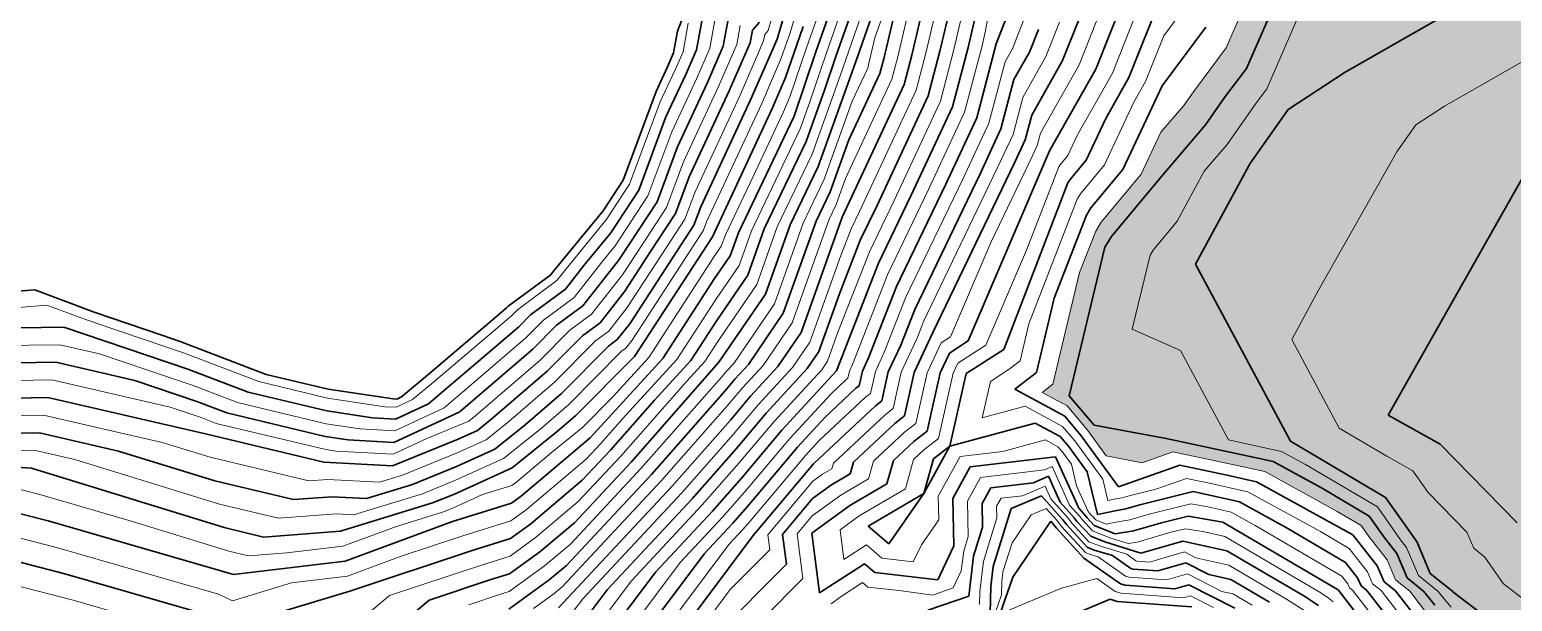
# Model space of a CAD drawing. Header units: millimetres. Extents: x -859836 to 307983, y -308065 to 649894.
# Drawn here: x -264370 to -164526, y 228753 to 267281 of the extents above; entities that cross this region are included whole.
import ezdxf

# ---------------------------------------------------------------- set-up
doc = ezdxf.new("R2010")
doc.units = ezdxf.units.MM
for name, color, linetype, lineweight in [('A-DETL-MBND', 5, 'Continuous', 9), ('C-TOPO', 7, 'Continuous', 9), ('C-TOPO-MAJR', 7, 'Continuous', 35), ('C-TOPO-MINR', 7, 'Continuous', 9)]:
    doc.layers.add(name, color=color, linetype=linetype, lineweight=lineweight)

msp = doc.modelspace()

# ---------------------------------------------------------------- hatches: boundary and pattern name
at = {"layer": 'A-DETL-MBND', "transparency": 33554585}
h = msp.add_hatch(color=1, dxfattribs=at)
h.paths.add_polyline_path([(-759872, -147838), (-751409, -147225), (-749609, -147143), (-733854, -145290), (-730653, -145570), (-721745, -145172), (-720814, -144887), (-719370, -144842), (-700946, -141995), (-695529, -141498), (-691142, -140868), (-678862, -139709), (-676064, -138561), (-673339, -137902), (-666588, -136592), (-665513, -135889), (-664558, -135218), (-662197, -133772), (-661519, -132852), (-659949, -130928), (-651084, -125443), (-650822, -125228), (-650213, -124939), (-646382, -122722), (-642214, -121295), (-640352, -120839), (-632919, -116639), (-632407, -116545), (-631232, -115977), (-624031, -110102), (-618435, -105784), (-615716, -103869), (-610671, -99638), (-609303, -97431), (-608187, -95168), (-606545, -92038), (-605546, -89814), (-602862, -83094), (-597357, -72506), (-595184, -69076), (-591888, -62294), (-588957, -58521), (-588686, -57663), (-586782, -51788), (-586421, -50671), (-585891, -49261), (-584837, -42142), (-583168, -34750), (-583236, -29503), (-581474, -24626), (-579291, -20446), (-577288, -10529), (-577844, -8379), (-576716, -5129), (-576923, -622), (-576761, 3433), (-577514, 8400), (-584433, 17478), (-591451, 26894), (-592059, 27631), (-594253, 29365), (-596698, 31520), (-606682, 39522), (-614114, 48456), (-617877, 53657), (-619367, 54812), (-621388, 57245), (-626371, 64609), (-630225, 76139), (-631882, 80641), (-631321, 82021), (-631047, 88615), (-629216, 99080), (-628971, 99848), (-627656, 101469), (-625202, 104951), (-622310, 108328), (-621916, 108853), (-618287, 112790), (-616954, 119597), (-611965, 123985), (-607391, 123672), (-603528, 125761), (-599346, 128280), (-596175, 130112), (-593901, 131920), (-587341, 139484), (-579017, 149394), (-573792, 168423), (-559581, 167597), (-555765, 171191), (-554261, 171958), (-551262, 173126), (-545079, 176205), (-536568, 178750), (-529133, 181370), (-526344, 189128), (-597518, 189128), (-597518, 207194), (-600686, 199575), (-609478, 188948), (-615919, 179175), (-616544, 177848), (-622914, 167950), (-630994, 157392), (-633191, 154309), (-645163, 133248), (-651286, 125168), (-651764, 119294), (-657364, 118029), (-668886, 104497), (-672322, 98230), (-678809, 91777), (-686744, 84898), (-689449, 82017), (-695207, 77404), (-695380, 71893), (-694273, 69271), (-689492, 45636), (-683652, 33844), (-677737, 19772), (-662028, -2904), (-651984, -24980), (-650691, -30222), (-651908, -42347), (-653635, -63919), (-656698, -68818), (-662024, -76036), (-666896, -86650), (-667567, -88913), (-681751, -105555), (-682213, -106748), (-682594, -107406), (-685917, -108622), (-692036, -110612), (-701719, -112727), (-713390, -117126), (-713858, -117303), (-715899, -118114), (-726309, -122425), (-732752, -123814), (-746954, -124818), (-750353, -125277), (-753407, -127865), (-764669, -132928), (-770641, -133394), (-784358, -129387), (-766211, -147534), (-765162, -147452), (-761763, -147700)])
h.paths.add_polyline_path([(-165073, -63985), (-152433, -63128), (-147212, -62558), (-145468, -61769), (-136004, -54982), (-133768, -53767), (-129949, -51511), (-119584, -45141), (-108212, -38110), (-106147, -37513), (-103534, -36430), (-95440, -33679), (-85435, -28121), (-81217, -27620), (-70310, -23490), (-69569, -23057), (-66354, -22120), (-63531, -20738), (-60354, -18737), (-51173, -14112), (-47726, -11549), (-46080, -8030), (-42098, 1247), (-71582, -3952), (-102491, 171344), (-31433, 183873), (-10665, 66090), (-8344, 71188), (-5480, 80840), (-4976, 82926), (-4345, 84088), (-2338, 91567), (-1942, 95428), (-648, 97607), (-1071, 98220), (-2510, 100800), (-3468, 101999), (-4531, 105589), (-4872, 106391), (-4883, 106838), (-4266, 108209), (-3836, 109670), (-3397, 110774), (-3406, 111243), (-3028, 112006), (-3263, 112804), (-5003, 115819), (-4795, 118868), (-5263, 125250), (-6517, 126820), (-6835, 127207), (-7506, 127369), (-7948, 127596), (-9992, 128520), (-10488, 129121), (-11669, 131806), (-11797, 132101), (-12046, 133135), (-12559, 133970), (-14267, 135969), (-16205, 140122), (-18451, 143457), (-18982, 145256), (-19057, 146525), (-18964, 150253), (-18988, 154876), (-19576, 155921), (-19786, 160906), (-20496, 162914), (-20826, 165369), (-20799, 166915), (-20107, 172970), (-19517, 173820), (-19312, 174558), (-18670, 176101), (-17060, 179067), (-15517, 180705), (-13911, 185702), (-4262, 188301), (-1645, 188923), (-105, 188210), (8503, 183584), (10926, 183912), (12005, 184043), (13640, 184361), (15131, 185109), (17172, 186245), (21649, 186967), (26966, 189922), (27822, 190382), (28403, 191056), (32119, 193617), (35169, 195832), (37685, 197143), (44902, 200225), (45756, 200160), (48502, 199127), (50290, 198574), (51191, 198365), (51921, 198324), (52221, 198344), (54759, 197846), (56032, 196790), (56464, 196469), (57692, 196367), (59108, 196361), (60941, 197154), (66233, 199839), (70130, 201192), (73048, 200979), (76924, 206128), (82127, 208080), (85344, 208780), (86075, 208372), (88573, 207914), (89729, 206890), (91276, 205317), (93776, 203937), (94137, 202344), (94391, 199786), (122336, 197831), (121797, 189716), (125647, 199482), (126089, 201383), (126324, 204787), (126905, 208036), (127554, 210427), (128482, 214073), (128746, 220996), (128473, 222544), (126624, 223852), (126936, 229764), (121612, 232554), (119877, 233364), (114690, 236608), (111762, 238823), (110636, 246522), (110029, 247546), (108783, 253509), (107371, 255011), (105531, 255323), (97841, 258447), (94527, 260036), (90352, 264357), (89017, 265316), (86132, 267662), (83932, 268416), (81219, 269590), (78181, 270815), (77485, 271254), (76016, 271688), (70070, 272996), (65720, 273763), (60235, 273305), (58972, 273395), (52899, 270581), (50487, 269940), (48782, 269681), (44888, 271379), (44155, 271664), (36008, 276151), (32279, 278102), (30572, 279889), (26209, 282046), (25647, 282628), (25305, 282619), (16014, 287701), (12948, 288678), (12218, 290013), (5109, 293561), (1173, 293491), (996, 295848), (-846, 297677), (-3706, 301772), (-4254, 303671), (-5166, 310755), (-5514, 312595), (-5824, 313912), (-11263, 323566), (-11006, 329168), (-11128, 331667), (-19570, 300160), (-119951, 327057), (-119803, 323213), (-126677, 316885), (-131916, 309583), (-138039, 307127), (-139811, 306218), (-145009, 304770), (-152454, 299923), (-155529, 293631), (-156974, 291356), (-164244, 289138), (-169538, 285729), (-171473, 283227), (-175794, 279460), (-179077, 276921), (-181978, 270226), (-183799, 266060), (-186962, 261812), (-188195, 260364), (-189518, 257544), (-192219, 254304), (-192584, 253707), (-193666, 250905), (-195467, 243388), (-196196, 242827), (-194515, 241920), (-193117, 240272), (-191870, 238552), (-189445, 238099), (-187379, 238829), (-181196, 237496), (-175260, 234188), (-174712, 233864), (-173921, 232781), (-172965, 231563), (-172393, 230212), (-171401, 229395), (-170346, 228036), (-168731, 226171), (-166947, 224795), (-166149, 223746), (-163251, 221790), (-159390, 213002), (-157244, 207107), (-158125, 203750), (-158684, 200374), (-157805, 198095), (-156223, 195786), (-156238, 193540), (-155648, 190949), (-154491, 184489), (-154880, 182143), (-154447, 180199), (-153070, 178898), (-149834, 176505), (-139965, 171530), (-138126, 170600), (-129357, 164765), (-128806, 164582), (-125625, 162125), (-121962, 159155), (-118169, 147987), (-115529, 142356), (-110100, 136364), (-104170, 130983), (-102874, 130179), (-102493, 125049), (-102587, 124307), (-102565, 123298), (-101236, 116731), (-101075, 108354), (-100903, 103207), (-100752, 100763), (-102347, 94828), (-103663, 92538), (-105020, 75873), (-113779, 78871), (-115927, 80336), (-116767, 79773), (-118030, 78279), (-120019, 71407), (-121727, 70570), (-124911, 67739), (-132123, 62869), (-134503, 61669), (-142143, 63655), (-144511, 65162), (-146330, 66255), (-93930, -25754), (-156629, -61462), (-204703, 22951), (-203169, 15882), (-200858, 9097), (-201011, 7340), (-201672, 4283), (-201800, 3453), (-202205, -1962), (-203074, -4336), (-205085, -7779), (-205398, -8805), (-204303, -12916), (-199204, -23507), (-197559, -24806), (-188446, -36297), (-186232, -39786), (-180001, -45528), (-178692, -50309), (-178316, -54011), (-176500, -58311), (-174921, -60229), (-168457, -62865), (-166443, -63531)])
h.paths.add_polyline_path([(-36382, 9575), (-36325, 9655), (-34497, 11838), (-31400, 15158), (-30158, 17103), (-28972, 19503), (-28725, 20204), (-24454, 28194), (-23969, 29653), (-22045, 35862), (-19945, 43004), (-18884, 49386), (-18505, 51142), (-18308, 51427), (-16088, 53703), (-14034, 56286), (-13124, 58389), (-12183, 60477), (-11466, 63512), (-44854, 57625), (-36383, 9584)])
h.paths.add_polyline_path([(-209307, 23977), (-205832, 24933), (-214036, 39337), (-155029, 72942), (-156196, 75860), (-157267, 77483), (-160083, 79252), (-162327, 81007), (-168562, 82322), (-171974, 82266), (-174895, 81970), (-178745, 82443), (-179832, 82459), (-182806, 83026), (-187870, 82820), (-190987, 82764), (-196740, 84867), (-206215, 90085), (-217797, 93191), (-220523, 94762), (-239193, 68099), (-236586, 66371), (-231472, 54327), (-229323, 51595), (-228392, 47968), (-224245, 38986), (-223941, 37016), (-223700, 36083), (-223413, 35510), (-223235, 34196), (-219932, 30913), (-219720, 30002), (-218890, 29933), (-218583, 30355), (-217413, 29932), (-217322, 28983), (-216667, 27680), (-215596, 26462), (-211752, 24276), (-211629, 24261)])
h.paths.add_polyline_path([(-104493, 32511), (-108740, 34478), (-111033, 34745), (-118279, 38197), (-121109, 39560), (-122686, 40146), (-124886, 42576), (-127774, 45075), (-127284, 49019), (-127353, 51467), (-126249, 53628), (-124638, 56522), (-122874, 56919), (-121333, 61662), (-118149, 64493), (-116851, 64289), (-109895, 61749), (-101431, 62897), (-97222, 57624), (-96994, 51839), (-95461, 45135), (-95182, 39024), (-97809, 35660), (-102505, 32673), (-103546, 32588)])
h.paths.add_polyline_path([(113952, 54850), (115144, 57676), (119371, 59200), (123981, 58308), (134122, 70221), (135206, 75484), (130794, 79482), (129640, 81238), (129018, 81691), (127052, 82907), (123829, 87412), (118436, 89438), (114649, 87913), (114523, 86104), (79787, 88533), (80974, 86559), (82982, 83414), (85870, 80693), (86415, 79732), (87156, 79254), (93254, 77937), (101112, 77088), (101690, 76657), (110303, 71926), (111655, 70038), (112330, 66003), (112029, 63955), (112025, 61722), (110833, 58895), (111202, 55882), (113573, 54992)])
h.paths.add_polyline_path([(46473, 90893), (46450, 90966), (46450, 90942)])
h.paths.add_polyline_path([(114914, 91699), (116742, 96586), (117222, 99339), (116281, 100813), (115714, 103134), (115083, 94112)])
h.paths.add_polyline_path([(77815, 91772), (81254, 140961), (77947, 134003), (77391, 132850), (76263, 127858), (75504, 126378), (70686, 116776), (69491, 114040), (69325, 112455), (69905, 111212), (72496, 104740), (73767, 102718), (74214, 102059), (75304, 98529), (75680, 97769), (77652, 92229)])
h.paths.add_polyline_path([(-430559, 174792), (-396358, 223636), (-410299, 232491), (-417613, 235355), (-425156, 238606), (-444149, 250578), (-452510, 252436), (-452510, 191303), (-451929, 191053), (-450916, 184024), (-444554, 181215), (-442283, 180124), (-434174, 176436)])
h.paths.add_polyline_path([(-462933, 188895), (-462489, 189128), (-463513, 189128)])
h.paths.add_polyline_path([(20902, 189411), (-15527, 199172), (-17080, 193377), (-157146, 230908), (-144206, 279204), (-133097, 276228), (-125333, 305205), (85106, 248818), (77341, 219841), (66233, 222817), (60021, 199635), (26079, 208730), (21836, 192894)])
h.paths.add_polyline_path([(-305163, 308526), (-297168, 312758), (-330807, 321772), (-305961, 308938)])
h.paths.add_polyline_path([(-101365, 344853), (-99267, 352685), (-106132, 348019), (-107260, 346432), (-107015, 346367)])
h.paths.add_polyline_path([(-77617, 359195), (-72055, 379953), (-74944, 376393), (-78127, 372078), (-79002, 371144), (-83284, 366025), (-86114, 364172), (-90178, 362561), (-78095, 359323)])
h.paths.add_polyline_path([(-70949, 384081), (-49147, 465447), (10755, 449396), (10427, 451476), (10340, 452557), (9561, 454240), (5848, 461010), (3088, 465731), (3916, 466341), (3829, 466873), (4301, 472115), (5273, 480727), (5235, 481311), (1254, 490409), (398, 499801), (248, 500675), (1538, 508051), (2399, 515172), (5336, 526780), (6042, 528818), (11319, 535892), (14764, 542803), (21028, 556609), (22026, 559450), (25679, 567225), (23762, 595967), (26857, 602002), (42608, 602571), (44738, 607162), (48181, 613963), (49550, 615647), (53154, 622325), (47956, 649894), (47874, 649894), (42817, 647426), (40858, 646138), (35158, 640491), (29786, 634475), (27764, 633773), (23010, 631806), (12648, 627092), (6576, 623443), (5459, 622546), (3132, 622423), (937, 621697), (-3757, 621182), (-10336, 620725), (-17509, 618636), (-20466, 617651), (-26978, 615727), (-29360, 614862), (-36198, 612616), (23495, 596621), (-6839, 483415), (-62468, 498321), (-61154, 491830), (-59928, 489468), (-56843, 481884), (-56752, 481249), (-55996, 465839), (-55728, 464742), (-55062, 458604), (-54604, 453643), (-54849, 452204), (-55585, 448717), (-57347, 441004), (-59178, 436511), (-62836, 421846), (-64420, 417337), (-65373, 414138), (-67663, 409612), (-67833, 408961), (-68221, 406728), (-67446, 402371), (-67164, 401641), (-67454, 400728), (-68102, 398277), (-69211, 394395), (-69530, 393435), (-70271, 388744), (-70595, 386619)])
h.paths.add_polyline_path([(-72390, 518021), (-67541, 536118), (-118601, 549800), (-111350, 544573), (-102792, 541248), (-98322, 538930), (-89693, 534294), (-86179, 534292), (-80614, 527648), (-74938, 522052), (-72698, 518856)])
h.paths.add_polyline_path([(-136180, 559285), (-135118, 563249), (-136667, 559600)])
h.paths.add_polyline_path([(-54600, 584415), (-47886, 609472), (-50553, 609641), (-55313, 609698), (-62008, 606325), (-64948, 609251), (-80643, 608301), (-83770, 607896), (-87388, 606897), (-94432, 606828), (-97621, 607514), (-101540, 606576), (-111704, 601349), (-115028, 602044), (-116464, 600991), (-56960, 585047)])
h.paths.add_polyline_path([(-105893, 632098), (-77034, 642660), (-60117, 645580), (-52045, 639137), (-36907, 649894), (-98339, 649894), (-105228, 633665)])

# ---------------------------------------------------------------- linework, layer by layer
at = {"layer": 'C-TOPO', "lineweight": 35}
for p, q in [((-220736, 267175), (-218687, 272493)), ((-221003, 265710), (-220736, 267175)), ((-221408, 264778), (-221003, 265710)), ((-222184, 263111), (-221408, 264778)), ((-224409, 257135), (-222184, 263111)), ((-225759, 255074), (-224409, 257135)), ((-229091, 251004), (-225759, 255074)), ((-232140, 248648), (-229276, 250767)), ((-229276, 250767), (-229091, 251004)), ((-271704, 249105), (-264026, 249752)), ((-264026, 249752), (-260025, 248246)), ((-232258, 248529), (-232140, 248648)), ((-260025, 248246), (-255477, 246682)), ((-237581, 243996), (-232625, 248214)), ((-232625, 248214), (-232258, 248529)), ((-255477, 246682), (-254226, 246256)), ((-254226, 246256), (-248446, 244052)), ((-248446, 244052), (-244269, 243051)), ((-239321, 242539), (-237581, 243996)), ((-244269, 243051), (-239885, 242397)), ((-239885, 242397), (-239653, 242384)), ((-239653, 242384), (-239321, 242539))]:
    msp.add_line(p, q, dxfattribs=at)
at = {"layer": 'C-TOPO-MAJR'}
for p, q in [((-157814, 274697), (-175788, 264425)), ((-178382, 273940), (-182434, 264672)), ((-203526, 271677), (-204966, 265569)), ((-196964, 272267), (-199287, 266326)), ((-207031, 270000), (-208751, 265065)), ((-202113, 269893), (-203073, 265821)), ((-187896, 270226), (-190343, 264062)), ((-208784, 269161), (-210074, 265460)), ((-190744, 269251), (-192579, 264628)), ((-219001, 268464), (-219466, 265917)), ((-217348, 267858), (-217658, 266160)), ((-215219, 267792), (-215695, 267251)), ((-213549, 268347), (-214041, 266645)), ((-210536, 268322), (-211396, 265855)), ((-206139, 268371), (-206859, 265317)), ((-200700, 268110), (-201180, 266074)), ((-193592, 268276), (-194815, 265194)), ((-215695, 267251), (-215850, 266402)), ((-214041, 266645), (-215800, 262589)), ((-212289, 267484), (-212719, 266250)), ((-196440, 267301), (-197051, 265760)), ((-185165, 267449), (-188107, 263496)), ((-219466, 265917), (-220170, 264294)), ((-217658, 266160), (-218713, 263726)), ((-215850, 266402), (-217257, 263158)), ((-212719, 266250), (-213464, 264049)), ((-211396, 265855), (-212887, 261452)), ((-203073, 265821), (-203856, 262830)), ((-201180, 266074), (-202224, 262085)), ((-199287, 266326), (-200593, 261340)), ((-197051, 265760), (-198091, 263919)), ((-208751, 265065), (-211270, 258049)), ((-210074, 265460), (-210819, 263258)), ((-206859, 265317), (-207120, 264320)), ((-204966, 265569), (-205488, 263575)), ((-194815, 265194), (-196894, 261512)), ((-192579, 264628), (-195697, 259104)), ((-182434, 264672), (-183901, 262700)), ((-220170, 264294), (-221519, 261396)), ((-218713, 263726), (-220738, 259379)), ((-213464, 264049), (-214344, 262021)), ((-207120, 264320), (-209202, 259855)), ((-198091, 263919), (-198961, 260594)), ((-190343, 264062), (-191902, 261300)), ((-175788, 264425), (-179633, 261898)), ((-217257, 263158), (-219956, 257361)), ((-210819, 263258), (-212079, 259750)), ((-205488, 263575), (-209653, 254645)), ((-203856, 262830), (-207327, 255388)), ((-188107, 263496), (-190754, 257856)), ((-183901, 262700), (-185192, 260860)), ((-215800, 262589), (-219174, 255344)), ((-214344, 262021), (-218393, 253326)), ((-202224, 262085), (-205001, 256132)), ((-179633, 261898), (-182197, 258244)), ((-221519, 261396), (-223355, 256468)), ((-212887, 261452), (-216645, 253590)), ((-200593, 261340), (-202675, 256875)), ((-198961, 260594), (-200349, 257618)), ((-196894, 261512), (-197329, 259849)), ((-191902, 261300), (-193226, 258480)), ((-185192, 260860), (-188282, 257232)), ((-212079, 259750), (-214897, 253854)), ((-209202, 259855), (-210462, 256347)), ((-197329, 259849), (-198023, 258361)), ((-162416, 259826), (-172891, 241307)), ((-220738, 259379), (-222114, 255682)), ((-195697, 259104), (-201166, 246304)), ((-211270, 258049), (-213149, 254117)), ((-200349, 257618), (-204773, 248428)), ((-198023, 258361), (-203553, 246873)), ((-193226, 258480), (-194306, 257184)), ((-190754, 257856), (-192914, 255264)), ((-182247, 258155), (-185851, 251474)), ((-182197, 258244), (-182247, 258155)), ((-219956, 257361), (-220874, 254897)), ((-202675, 256875), (-205993, 249982)), ((-194452, 256946), (-198779, 245735)), ((-194306, 257184), (-194452, 256946)), ((-188282, 257232), (-191523, 253343)), ((-223355, 256468), (-225239, 253592)), ((-222114, 255682), (-224626, 251847)), ((-210462, 256347), (-211401, 254381)), ((-205001, 256132), (-207213, 251536)), ((-220874, 254897), (-222560, 252322)), ((-219174, 255344), (-219633, 254111)), ((-209653, 254645), (-212424, 246876)), ((-207327, 255388), (-208433, 253091)), ((-193207, 254787), (-195370, 249182)), ((-192914, 255264), (-193207, 254787)), ((-219633, 254111), (-220476, 252824)), ((-214897, 253854), (-216005, 250746)), ((-213149, 254117), (-214811, 249456)), ((-211401, 254381), (-213618, 248166)), ((-225239, 253592), (-227049, 251379)), ((-220476, 252824), (-223962, 247455)), ((-218393, 253326), (-223632, 245257)), ((-216645, 253590), (-217199, 252036)), ((-208433, 253091), (-209845, 249470)), ((-191962, 252628), (-194363, 242605)), ((-191523, 253343), (-191962, 252628)), ((-224648, 251821), (-227123, 248665)), ((-224626, 251847), (-224648, 251821)), ((-222560, 252322), (-224292, 249654)), ((-217199, 252036), (-218245, 250504)), ((-227049, 251379), (-228287, 249801)), ((-216005, 250746), (-218098, 247683)), ((-207213, 251536), (-210036, 244295)), ((-185851, 251474), (-179470, 239544)), ((-228287, 249801), (-230649, 248054)), ((-224292, 249654), (-225959, 247529)), ((-218245, 250504), (-221738, 245125)), ((-205993, 249982), (-207875, 245155)), ((-227123, 248665), (-228895, 247355)), ((-214811, 249456), (-217951, 244861)), ((-209845, 249470), (-211230, 245586)), ((-195370, 249182), (-196571, 244170)), ((-230649, 248054), (-231439, 247257)), ((-218098, 247683), (-219844, 244993)), ((-213618, 248166), (-215972, 244720)), ((-204773, 248428), (-205714, 246014)), ((-262059, 247240), (-271574, 247092)), ((-253718, 244403), (-262059, 247240)), ((-231439, 247257), (-233882, 245158)), ((-228895, 247355), (-230474, 245761)), ((-227140, 246655), (-229510, 244265)), ((-225959, 247529), (-227140, 246655)), ((-223962, 247455), (-224796, 246393)), ((-212424, 246876), (-213994, 244578)), ((-203553, 246873), (-204803, 244181)), ((-230474, 245761), (-235361, 241563)), ((-225386, 245956), (-228545, 242769)), ((-224796, 246393), (-225386, 245956)), ((-205714, 246014), (-206548, 244219)), ((-201166, 246304), (-202434, 245489)), ((-198779, 245735), (-201314, 244105)), ((-262606, 244861), (-269743, 244750)), ((-257290, 243642), (-262606, 244861)), ((-233882, 245158), (-236576, 242866)), ((-223632, 245257), (-227581, 241272)), ((-221738, 245125), (-226616, 239776)), ((-217951, 244861), (-223875, 238131)), ((-219844, 244993), (-222284, 242319)), ((-215972, 244720), (-216891, 243720)), ((-211230, 245586), (-212015, 244437)), ((-207875, 245155), (-208292, 244257)), ((-202434, 245489), (-203059, 244143)), ((-253120, 242223), (-257290, 243642)), ((-249662, 242857), (-253718, 244403)), ((-229510, 244265), (-233208, 241088)), ((-216891, 243720), (-217567, 242917)), ((-213994, 244578), (-215832, 242578)), ((-212015, 244437), (-214773, 241437)), ((-210036, 244295), (-213714, 240296)), ((-208292, 244257), (-208511, 243279)), ((-206548, 244219), (-206985, 242263)), ((-204803, 244181), (-205459, 241246)), ((-203059, 244143), (-203933, 240230)), ((-201314, 244105), (-202407, 239213)), ((-196571, 244170), (-198029, 243049)), ((-244357, 241585), (-249662, 242857)), ((-236576, 242866), (-237521, 242073)), ((-228545, 242769), (-231011, 240651)), ((-217567, 242917), (-222504, 237308)), ((-208728, 243110), (-210816, 241154)), ((-208511, 243279), (-208728, 243110)), ((-198029, 243049), (-194668, 241234)), ((-263154, 242482), (-267911, 242408)), ((-252522, 240043), (-263154, 242482)), ((-251092, 241450), (-253120, 242223)), ((-237521, 242073), (-239738, 241041)), ((-222284, 242319), (-225246, 238953)), ((-215832, 242578), (-217184, 240972)), ((-207420, 241924), (-211595, 238013)), ((-206985, 242263), (-207420, 241924)), ((-194363, 242605), (-192685, 240627)), ((-244461, 239861), (-251092, 241450)), ((-241281, 241126), (-244357, 241585)), ((-239738, 241041), (-241281, 241126)), ((-235404, 241526), (-239838, 239461)), ((-235393, 241536), (-235404, 241526)), ((-235361, 241563), (-235393, 241536)), ((-233208, 241088), (-234218, 240276)), ((-231011, 240651), (-233044, 239017)), ((-227581, 241272), (-228814, 240213)), ((-217184, 240972), (-221133, 236485)), ((-214773, 241437), (-216800, 239028)), ((-210816, 241154), (-212655, 239154)), ((-206111, 240738), (-208895, 238131)), ((-205459, 241246), (-206111, 240738)), ((-202407, 239213), (-196654, 240770)), ((-196654, 240770), (-194973, 239863)), ((-194668, 241234), (-193550, 239916)), ((-192685, 240627), (-187834, 239722)), ((-172891, 241307), (-169387, 239357)), ((-263701, 240104), (-266080, 240067)), ((-258385, 238884), (-263701, 240104)), ((-244566, 238136), (-252522, 240043)), ((-242923, 239631), (-244461, 239861)), ((-239838, 239461), (-242923, 239631)), ((-235507, 239690), (-239938, 237881)), ((-234218, 240276), (-235507, 239690)), ((-228814, 240213), (-231869, 237758)), ((-226616, 239776), (-231249, 235869)), ((-213714, 240296), (-216417, 237083)), ((-203933, 240230), (-204803, 239552)), ((-194973, 239863), (-194414, 239204)), ((-193550, 239916), (-191055, 236476)), ((-187834, 239722), (-181665, 238410)), ((-251899, 236884), (-258385, 238884)), ((-233044, 239017), (-235636, 237838)), ((-225246, 238953), (-227154, 236911)), ((-216800, 239028), (-219762, 235663)), ((-212655, 239154), (-216033, 235139)), ((-204803, 239552), (-206195, 238249)), ((-204163, 236011), (-202407, 239213)), ((-202407, 239213), (-203494, 238367)), ((-194414, 239204), (-193167, 237484)), ((-179470, 239544), (-173074, 235763)), ((-169387, 239357), (-164209, 234043)), ((-264249, 237725), (-270317, 238120)), ((-251276, 233724), (-264249, 237725)), ((-239938, 237881), (-244566, 238136)), ((-235636, 237838), (-238591, 236632)), ((-231869, 237758), (-235766, 235986)), ((-223875, 238131), (-227691, 234045)), ((-211595, 238013), (-215650, 233194)), ((-208895, 238131), (-209118, 237345)), ((-206195, 238249), (-206640, 236678)), ((-203494, 238367), (-204163, 236011)), ((-202198, 235674), (-201028, 237809)), ((-201028, 237809), (-195279, 238492)), ((-195279, 238492), (-193720, 235026)), ((-191055, 236476), (-186924, 237935)), ((-186924, 237935), (-183839, 237279)), ((-181665, 238410), (-180630, 238178)), ((-180630, 238178), (-177386, 236395)), ((-246594, 235612), (-251899, 236884)), ((-238591, 236632), (-241691, 235679)), ((-227154, 236911), (-230628, 233980)), ((-222504, 237308), (-228228, 231179)), ((-216417, 237083), (-218392, 234840)), ((-209118, 237345), (-210363, 236616)), ((-206640, 236678), (-209130, 235220)), ((-199649, 236405), (-196774, 236746)), ((-196774, 236746), (-195757, 237182)), ((-195757, 237182), (-194978, 235449)), ((-193167, 237484), (-192463, 234603)), ((-183839, 237279), (-181763, 236814)), ((-181763, 236814), (-175260, 233239)), ((-263125, 234171), (-269699, 235858)), ((-244005, 235807), (-246594, 235612)), ((-241691, 235679), (-244005, 235807)), ((-235766, 235986), (-237243, 235383)), ((-231249, 235869), (-231930, 235374)), ((-221133, 236485), (-228766, 228314)), ((-219762, 235663), (-225487, 229534)), ((-211646, 235675), (-213673, 233266)), ((-210363, 236616), (-211646, 235675)), ((-204163, 236011), (-207897, 233824)), ((-206508, 232622), (-204163, 236011)), ((-202134, 232498), (-202198, 235674)), ((-200234, 235338), (-199649, 236405)), ((-198270, 235001), (-196235, 235871)), ((-196235, 235871), (-194812, 234275)), ((-189606, 235257), (-186013, 236149)), ((-186013, 236149), (-182897, 235450)), ((-177386, 236395), (-174165, 234490)), ((-173074, 235763), (-173057, 235753)), ((-173057, 235753), (-170985, 232812)), ((-237243, 235383), (-243444, 233477)), ((-231930, 235374), (-235896, 234134)), ((-218392, 234840), (-222208, 230754)), ((-216033, 235139), (-217021, 234017)), ((-209130, 235220), (-211697, 233338)), ((-200202, 233749), (-200234, 235338)), ((-199487, 231092), (-198270, 235001)), ((-194978, 235449), (-194029, 234384)), ((-193720, 235026), (-193246, 234494)), ((-192463, 234603), (-191163, 234886)), ((-191163, 234886), (-190548, 234986)), ((-190548, 234986), (-189606, 235257)), ((-182897, 235450), (-179645, 233663)), ((-250652, 230564), (-263125, 234171)), ((-248623, 233088), (-251276, 233724)), ((-235896, 234134), (-243127, 231461)), ((-230628, 233980), (-231990, 232991)), ((-227691, 234045), (-230007, 232091)), ((-217021, 234017), (-218929, 231974)), ((-207897, 233824), (-206508, 232622)), ((-200811, 231795), (-200202, 233749)), ((-195595, 234166), (-198164, 230388)), ((-195226, 233687), (-195595, 234166)), ((-193380, 231673), (-195226, 233687)), ((-194812, 234275), (-194535, 233916)), ((-194535, 233916), (-193151, 232406)), ((-194029, 234384), (-193845, 234145)), ((-193845, 234145), (-192921, 233138)), ((-193246, 234494), (-193154, 234374)), ((-193154, 234374), (-192692, 233871)), ((-192692, 233871), (-191271, 233296)), ((-190041, 233497), (-188157, 234038)), ((-188157, 234038), (-186360, 234484)), ((-186360, 234484), (-184030, 234086)), ((-184030, 234086), (-176263, 229528)), ((-179645, 233663), (-175762, 231383)), ((-174165, 234490), (-173121, 233009)), ((-243444, 233477), (-248623, 233088)), ((-231990, 232991), (-234634, 232164)), ((-215650, 233194), (-220736, 226391)), ((-213673, 233266), (-213413, 231261)), ((-211697, 233338), (-211175, 229328)), ((-192921, 233138), (-191974, 232755)), ((-191974, 232755), (-189534, 232007)), ((-191271, 233296), (-190041, 233497)), ((-189534, 232007), (-186708, 232820)), ((-186708, 232820), (-183754, 232156)), ((-175260, 233239), (-173625, 231156)), ((-173121, 233009), (-172306, 231971)), ((-170985, 232812), (-170960, 232787)), ((-170960, 232787), (-170050, 230637)), ((-262002, 230617), (-266932, 231882)), ((-234634, 232164), (-242810, 229446)), ((-230007, 232091), (-232050, 230607)), ((-218929, 231974), (-222744, 226872)), ((-203222, 230209), (-202134, 232498)), ((-201134, 229103), (-200811, 231795)), ((-193380, 231673), (-190918, 229939)), ((-193151, 232406), (-192677, 232214)), ((-192677, 232214), (-191457, 231840)), ((-191457, 231840), (-190226, 230973)), ((-183754, 232156), (-178576, 229117)), ((-172306, 231971), (-171619, 230348)), ((-243127, 231461), (-250652, 230564)), ((-228228, 231179), (-229386, 230203)), ((-222208, 230754), (-224751, 227352)), ((-213413, 231261), (-218729, 225910)), ((-211175, 229328), (-208149, 231287)), ((-208149, 231287), (-207455, 230687)), ((-207455, 230687), (-203222, 230209)), ((-199649, 229746), (-199487, 231092)), ((-190226, 230973), (-190067, 230923)), ((-190067, 230923), (-188390, 230803)), ((-188390, 230803), (-186506, 231344)), ((-186506, 231344), (-184955, 230557)), ((-175762, 231383), (-174944, 230342)), ((-173625, 231156), (-173167, 230075)), ((-252647, 227911), (-262002, 230617)), ((-233372, 230193), (-237460, 228834)), ((-232050, 230607), (-233372, 230193)), ((-229386, 230203), (-232111, 228223)), ((-199693, 227990), (-199649, 229746)), ((-199364, 226897), (-198164, 230388)), ((-190918, 229939), (-190599, 229839)), ((-190599, 229839), (-187247, 229598)), ((-187247, 229598), (-186305, 229869)), ((-186305, 229869), (-183203, 228295)), ((-184955, 230557), (-183479, 230226)), ((-183479, 230226), (-180890, 228706)), ((-174944, 230342), (-174715, 229802)), ((-174715, 229802), (-174334, 229495)), ((-173167, 230075), (-172404, 229461)), ((-171619, 230348), (-170475, 229428)), ((-170050, 230637), (-168534, 229417)), ((-242810, 229446), (-250788, 227031)), ((-237460, 228834), (-240824, 226014)), ((-225487, 229534), (-226758, 227833)), ((-203880, 228149), (-201134, 229103)), ((-199034, 225804), (-191610, 228905)), ((-191610, 228905), (-191132, 228755)), ((-191132, 228755), (-186103, 228393)), ((-178576, 229117), (-177587, 228475)), ((-176263, 229528), (-173341, 225766)), ((-174334, 229495), (-172143, 226674)), ((-172404, 229461), (-170945, 227582)), ((-170475, 229428), (-169747, 228491)), ((-168534, 229417), (-168522, 229400)), ((-168522, 229400), (-165533, 227093))]:
    msp.add_line(p, q, dxfattribs=at)
at = {"layer": 'C-TOPO-MINR'}
for p, q in [((-180760, 273011), (-183799, 266060)), ((-195830, 272012), (-197864, 266813)), ((-202820, 270785), (-204019, 265695)), ((-207908, 269580), (-209413, 265262)), ((-206155, 270419), (-207445, 266718)), ((-204833, 270024), (-205912, 265443)), ((-189320, 269738), (-191461, 264345)), ((-212713, 268625), (-213165, 267064)), ((-209660, 268742), (-210735, 265657)), ((-201407, 269001), (-202127, 265947)), ((-192168, 268763), (-193697, 264911)), ((-186531, 268837), (-188002, 266861)), ((-220021, 267706), (-220370, 265795)), ((-218174, 268161), (-218562, 266038)), ((-214384, 268070), (-214630, 267219)), ((-211413, 267903), (-212058, 266052)), ((-199840, 268066), (-199994, 267218)), ((-195016, 267788), (-195933, 265477)), ((-179052, 267895), (-181068, 263283)), ((-216521, 267555), (-216754, 266281)), ((-214868, 266948), (-214946, 266524)), ((-214630, 267219), (-214868, 266948)), ((-213165, 267064), (-213380, 266447)), ((-207445, 266718), (-207805, 265191)), ((-199994, 267218), (-200234, 266200)), ((-197864, 266813), (-198169, 266043)), ((-188002, 266861), (-189225, 263779)), ((-160115, 267261), (-169102, 262125)), ((-220370, 265795), (-220898, 264579)), ((-218562, 266038), (-219441, 264010)), ((-216754, 266281), (-217985, 263442)), ((-214946, 266524), (-216528, 262873)), ((-213380, 266447), (-213753, 265347)), ((-212058, 266052), (-213176, 262750)), ((-210735, 265657), (-211853, 262355)), ((-204019, 265695), (-204672, 263202)), ((-202127, 265947), (-203040, 262457)), ((-200234, 266200), (-201409, 261712)), ((-198169, 266043), (-198689, 265122)), ((-183799, 266060), (-186004, 263098)), ((-213753, 265347), (-215072, 262305)), ((-209413, 265262), (-209785, 264162)), ((-207936, 264692), (-208977, 262460)), ((-207805, 265191), (-207936, 264692)), ((-205912, 265443), (-206304, 263947)), ((-198689, 265122), (-199777, 260967)), ((-195933, 265477), (-197492, 262715)), ((-193697, 264911), (-196296, 260308)), ((-220898, 264579), (-221910, 262405)), ((-219441, 264010), (-221128, 260387)), ((-209785, 264162), (-211674, 258900)), ((-206304, 263947), (-209428, 257250)), ((-191461, 264345), (-193800, 260202)), ((-189225, 263779), (-190005, 262398)), ((-217985, 263442), (-220347, 258370)), ((-216528, 262873), (-219565, 256352)), ((-213176, 262750), (-213615, 261736)), ((-204672, 263202), (-208490, 255017)), ((-197492, 262715), (-198145, 260222)), ((-186004, 263098), (-186650, 262178)), ((-181068, 263283), (-181798, 262302)), ((-221910, 262405), (-223975, 256860)), ((-215072, 262305), (-218784, 254335)), ((-213615, 261736), (-215640, 257389)), ((-211853, 262355), (-212483, 260601)), ((-208977, 262460), (-210866, 257198)), ((-203040, 262457), (-206164, 255760)), ((-201409, 261712), (-203838, 256503)), ((-190005, 262398), (-191990, 258168)), ((-186650, 262178), (-188195, 260364)), ((-181798, 262302), (-183735, 259542)), ((-169102, 262125), (-171024, 260862)), ((-212483, 260601), (-215771, 253722)), ((-199777, 260967), (-201512, 257246)), ((-171024, 260862), (-172306, 259035)), ((-221128, 260387), (-222734, 256075)), ((-198145, 260222), (-199186, 257990)), ((-196296, 260308), (-196513, 259477)), ((-193800, 260202), (-194462, 258792)), ((-188195, 260364), (-189518, 257544)), ((-211674, 258900), (-214023, 253986)), ((-196860, 258733), (-199625, 252989)), ((-196513, 259477), (-196860, 258733)), ((-194462, 258792), (-195002, 258144)), ((-183735, 259542), (-185273, 257736)), ((-172306, 259035), (-177569, 249731)), ((-220347, 258370), (-221494, 255289)), ((-199186, 257990), (-204163, 247651)), ((-195075, 258025), (-197238, 252420)), ((-195002, 258144), (-195075, 258025)), ((-191990, 258168), (-193610, 256224)), ((-185273, 257736), (-187092, 254363)), ((-223975, 256860), (-225545, 254464)), ((-215640, 257389), (-217519, 253458)), ((-210866, 257198), (-212275, 254249)), ((-209428, 257250), (-210057, 255496)), ((-201512, 257246), (-205383, 249205)), ((-189518, 257544), (-192219, 254304)), ((-222734, 256075), (-224932, 252720)), ((-219565, 256352), (-220253, 254504)), ((-206164, 255760), (-207823, 252314)), ((-203838, 256503), (-206603, 250759)), ((-193829, 255866), (-197074, 247458)), ((-193610, 256224), (-193829, 255866)), ((-221494, 255289), (-223602, 252071)), ((-210057, 255496), (-210527, 254513)), ((-208490, 255017), (-209043, 253868)), ((-225545, 254464), (-228250, 251158)), ((-220253, 254504), (-221518, 252573)), ((-219013, 253719), (-219435, 253075)), ((-218784, 254335), (-219013, 253719)), ((-215771, 253722), (-216602, 251391)), ((-214023, 253986), (-215408, 250101)), ((-212275, 254249), (-214215, 248811)), ((-210527, 254513), (-213021, 247521)), ((-209043, 253868), (-209749, 252058)), ((-192584, 253707), (-193666, 250905)), ((-192219, 254304), (-192584, 253707)), ((-187092, 254363), (-188705, 252429)), ((-224932, 252720), (-225848, 251600)), ((-219435, 253075), (-223797, 246356)), ((-217796, 252681), (-218319, 251915)), ((-217519, 253458), (-217796, 252681)), ((-199625, 252989), (-202359, 246589)), ((-223602, 252071), (-224458, 250754)), ((-221518, 252573), (-224127, 248555)), ((-218319, 251915), (-222685, 245191)), ((-209749, 252058), (-211827, 246231)), ((-207823, 252314), (-209941, 246883)), ((-197238, 252420), (-199972, 246020)), ((-188923, 252073), (-190118, 247085)), ((-188705, 252429), (-188923, 252073)), ((-228250, 251158), (-228869, 250369)), ((-225848, 251600), (-227705, 249233)), ((-224458, 250754), (-226541, 248097)), ((-216602, 251391), (-218172, 249094)), ((-206603, 250759), (-208956, 244725)), ((-193666, 250905), (-195467, 243388)), ((-228869, 250369), (-231526, 248404)), ((-215408, 250101), (-218024, 246272)), ((-177569, 249731), (-179371, 246390)), ((-263216, 248717), (-267732, 248337)), ((-260863, 247832), (-263216, 248717)), ((-227705, 249233), (-229772, 247704)), ((-218172, 249094), (-220791, 245059)), ((-214215, 248811), (-216961, 244791)), ((-205383, 249205), (-206795, 245584)), ((-258187, 246912), (-260863, 247832)), ((-231921, 248005), (-233142, 246956)), ((-231526, 248404), (-231921, 248005)), ((-229772, 247704), (-230956, 246509)), ((-226541, 248097), (-228017, 247005)), ((-224127, 248555), (-225378, 246961)), ((-204163, 247651), (-204633, 246444)), ((-254017, 245493), (-258187, 246912)), ((-233142, 246956), (-237167, 243531)), ((-228017, 247005), (-229992, 245013)), ((-225378, 246961), (-226263, 246306)), ((-213021, 247521), (-214983, 244649)), ((-209941, 246883), (-210633, 244941)), ((-197074, 247458), (-197675, 244953)), ((-190118, 247085), (-186869, 245651)), ((-262332, 246051), (-270658, 245921)), ((-259675, 245441), (-262332, 246051)), ((-230956, 246509), (-234621, 243360)), ((-226263, 246306), (-229028, 243517)), ((-224214, 245825), (-224509, 245606)), ((-223797, 246356), (-224214, 245825)), ((-218024, 246272), (-218898, 244927)), ((-211827, 246231), (-213004, 244508)), ((-204633, 246444), (-205675, 244200)), ((-202993, 246181), (-203931, 244162)), ((-202359, 246589), (-202993, 246181)), ((-199972, 246020), (-201874, 244797)), ((-186869, 245651), (-183648, 239628)), ((-179371, 246390), (-176180, 240425)), ((-253419, 243313), (-259675, 245441)), ((-248946, 243560), (-254017, 245493)), ((-229992, 245013), (-234306, 241306)), ((-224509, 245606), (-228063, 242020)), ((-222685, 245191), (-225124, 242516)), ((-220791, 245059), (-224450, 241047)), ((-218898, 244927), (-220117, 243590)), ((-216961, 244791), (-217421, 244291)), ((-214983, 244649), (-216362, 243149)), ((-210633, 244941), (-211026, 244366)), ((-208956, 244725), (-209164, 244276)), ((-206795, 245584), (-207420, 244238)), ((-201874, 244797), (-202187, 244124)), ((-197675, 244953), (-198404, 244392)), ((-262880, 243672), (-268827, 243579)), ((-254906, 241843), (-262880, 243672)), ((-217759, 243889), (-223189, 237719)), ((-217421, 244291), (-217759, 243889)), ((-213004, 244508), (-215303, 242008)), ((-211026, 244366), (-214243, 240866)), ((-209382, 243703), (-210426, 242725)), ((-209274, 243787), (-209382, 243703)), ((-209164, 244276), (-209274, 243787)), ((-207420, 244238), (-207748, 242771)), ((-205675, 244200), (-206222, 241754)), ((-203931, 244162), (-204696, 240738)), ((-202187, 244124), (-203170, 239721)), ((-198404, 244392), (-199672, 243577)), ((-250377, 242153), (-253419, 243313)), ((-244305, 242447), (-248946, 243560)), ((-237167, 243531), (-238580, 242347)), ((-234621, 243360), (-235984, 242201)), ((-229028, 243517), (-232109, 240869)), ((-220117, 243590), (-224560, 238542)), ((-216362, 243149), (-217375, 241945)), ((-210426, 242725), (-213184, 239725)), ((-207748, 242771), (-208074, 242517)), ((-199672, 243577), (-200218, 241131)), ((-195467, 243388), (-196196, 242827)), ((-196196, 242827), (-194515, 241920)), ((-252821, 241133), (-254906, 241843)), ((-244409, 240723), (-250377, 242153)), ((-240460, 241873), (-244305, 242447)), ((-239688, 241831), (-240460, 241873)), ((-236462, 241800), (-239788, 240251)), ((-238580, 242347), (-239688, 241831)), ((-235984, 242201), (-236462, 241800)), ((-228063, 242020), (-229912, 240432)), ((-225124, 242516), (-227099, 240524)), ((-217375, 241945), (-221819, 236897)), ((-215303, 242008), (-216992, 240000)), ((-208074, 242517), (-211206, 239583)), ((-206222, 241754), (-206765, 241331)), ((-200218, 241131), (-197341, 241910)), ((-197341, 241910), (-194821, 240548)), ((-194515, 241920), (-193117, 240272)), ((-263427, 241293), (-266996, 241238)), ((-255454, 239464), (-263427, 241293)), ((-251807, 240747), (-252821, 241133)), ((-244514, 238999), (-251807, 240747)), ((-242102, 240379), (-244409, 240723)), ((-234805, 240905), (-235442, 240616)), ((-234306, 241306), (-234805, 240905)), ((-232109, 240869), (-233631, 239646)), ((-224450, 241047), (-225931, 239365)), ((-214243, 240866), (-216609, 238056)), ((-206765, 241331), (-210245, 238072)), ((-204696, 240738), (-205457, 240145)), ((-239788, 240251), (-242102, 240379)), ((-237631, 239722), (-239888, 238671)), ((-235442, 240616), (-237631, 239722)), ((-233631, 239646), (-235571, 238764)), ((-229912, 240432), (-232457, 238387)), ((-227715, 239995), (-229243, 238767)), ((-227099, 240524), (-227715, 239995)), ((-216992, 240000), (-220448, 236074)), ((-213184, 239725), (-216225, 236111)), ((-205457, 240145), (-207545, 238190)), ((-203170, 239721), (-204149, 238959)), ((-198843, 238853), (-195966, 239631)), ((-195966, 239631), (-195126, 239177)), ((-194821, 240548), (-193982, 239560)), ((-193117, 240272), (-191870, 238552)), ((-183648, 239628), (-180578, 238975)), ((-176180, 240425), (-172982, 238535)), ((-263975, 238914), (-265164, 238896)), ((-261317, 238305), (-263975, 238914)), ((-252211, 238463), (-255454, 239464)), ((-243744, 238884), (-244514, 238999)), ((-239888, 238671), (-243744, 238884)), ((-235571, 238764), (-239264, 237256)), ((-229243, 238767), (-231559, 236813)), ((-225931, 239365), (-226885, 238343)), ((-211206, 239583), (-212125, 238583)), ((-204149, 238959), (-204845, 238308)), ((-201717, 238511), (-198843, 238853)), ((-195126, 239177), (-194846, 238848)), ((-194846, 238848), (-194223, 237988)), ((-193982, 239560), (-192111, 236980)), ((-189445, 238099), (-187379, 238829)), ((-187379, 238829), (-182752, 237845)), ((-180578, 238975), (-180063, 238860)), ((-180063, 238860), (-178449, 237973)), ((-251587, 235304), (-261317, 238305)), ((-245580, 236874), (-252211, 238463)), ((-232457, 238387), (-235701, 236912)), ((-226885, 238343), (-230938, 234925)), ((-223189, 237719), (-227960, 232612)), ((-224560, 238542), (-227422, 235478)), ((-216609, 238056), (-219077, 235251)), ((-212125, 238583), (-215842, 234167)), ((-210357, 237679), (-210979, 237315)), ((-210245, 238072), (-210357, 237679)), ((-207545, 238190), (-207879, 237012)), ((-204845, 238308), (-205401, 236345)), ((-203180, 235843), (-201717, 238511)), ((-196026, 237619), (-195518, 237837)), ((-195518, 237837), (-194349, 235237)), ((-194223, 237988), (-193871, 236547)), ((-191870, 238552), (-189445, 238099)), ((-182752, 237845), (-181196, 237496)), ((-178449, 237973), (-173617, 235116)), ((-172982, 238535), (-171222, 237555)), ((-263687, 235948), (-266974, 236791)), ((-244285, 236971), (-245580, 236874)), ((-240815, 236780), (-244285, 236971)), ((-239264, 237256), (-240815, 236780)), ((-235701, 236912), (-237917, 236007)), ((-231559, 236813), (-231899, 236566)), ((-221819, 236897), (-228497, 229747)), ((-211621, 236844), (-214662, 233230)), ((-210979, 237315), (-211621, 236844)), ((-207879, 237012), (-209746, 235918)), ((-201216, 235506), (-200338, 237107)), ((-200338, 237107), (-196026, 237619)), ((-192111, 236980), (-191759, 235539)), ((-188534, 236312), (-186468, 237042)), ((-186468, 237042), (-184926, 236714)), ((-184926, 236714), (-182330, 236132)), ((-181196, 237496), (-176323, 234817)), ((-171222, 237555), (-170186, 236084)), ((-257450, 234144), (-263687, 235948)), ((-237917, 236007), (-242568, 234578)), ((-233883, 235946), (-235831, 235060)), ((-231899, 236566), (-233883, 235946)), ((-220448, 236074), (-227126, 228924)), ((-216225, 236111), (-217706, 234428)), ((-209746, 235918), (-211672, 234507)), ((-205401, 236345), (-208513, 234522)), ((-203148, 234254), (-203180, 235843)), ((-199252, 235169), (-198959, 235703)), ((-198959, 235703), (-197522, 235874)), ((-197522, 235874), (-195996, 236526)), ((-195996, 236526), (-195606, 235660)), ((-195606, 235660), (-194421, 234330)), ((-193871, 236547), (-193092, 234814)), ((-191759, 235539), (-191109, 235681)), ((-191109, 235681), (-190801, 235731)), ((-190801, 235731), (-190330, 235866)), ((-190330, 235866), (-188534, 236312)), ((-182330, 236132), (-177453, 233451)), ((-170186, 236084), (-167585, 233415)), ((-247609, 234350), (-251587, 235304)), ((-243724, 234642), (-247609, 234350)), ((-242568, 234578), (-243724, 234642)), ((-236570, 234758), (-239670, 233805)), ((-235831, 235060), (-236570, 234758)), ((-230938, 234925), (-231960, 234182)), ((-227422, 235478), (-230318, 233036)), ((-219077, 235251), (-223847, 230144)), ((-201168, 233124), (-201216, 235506)), ((-199236, 234375), (-199252, 235169)), ((-196932, 234583), (-195915, 235019)), ((-195915, 235019), (-195203, 234221)), ((-194349, 235237), (-193638, 234439)), ((-193092, 234814), (-192855, 234548)), ((-190294, 234241), (-188881, 234648)), ((-188881, 234648), (-186187, 235316)), ((-186187, 235316), (-185022, 235117)), ((-185022, 235117), (-183463, 234768)), ((-183463, 234768), (-181838, 233874)), ((-176323, 234817), (-174712, 233864)), ((-173617, 235116), (-172052, 232894)), ((-262563, 232394), (-268316, 233870)), ((-250964, 232144), (-257450, 234144)), ((-239670, 233805), (-243286, 232469)), ((-231960, 234182), (-235265, 233149)), ((-217706, 234428), (-220568, 231364)), ((-215842, 234167), (-216335, 233606)), ((-211672, 234507), (-212685, 233302)), ((-208513, 234522), (-209797, 233581)), ((-204321, 232560), (-203148, 234254)), ((-200149, 231443), (-199236, 234375)), ((-198217, 232695), (-196932, 234583)), ((-195203, 234221), (-194881, 233801)), ((-194881, 233801), (-193265, 232039)), ((-194421, 234330), (-194190, 234030)), ((-194190, 234030), (-193036, 232772)), ((-193638, 234439), (-193499, 234259)), ((-193499, 234259), (-192807, 233504)), ((-192855, 234548), (-192809, 234489)), ((-192809, 234489), (-192578, 234237)), ((-192578, 234237), (-191867, 233949)), ((-191867, 233949), (-191217, 234091)), ((-191217, 234091), (-190294, 234241)), ((-187432, 233429), (-186534, 233652)), ((-186534, 233652), (-185369, 233453)), ((-181838, 233874), (-176012, 230456)), ((-174712, 233864), (-174191, 233124)), ((-235265, 233149), (-239353, 231790)), ((-230318, 233036), (-232020, 231799)), ((-216335, 233606), (-217289, 232584)), ((-214662, 233230), (-214531, 232228)), ((-212685, 233302), (-212294, 230295)), ((-209797, 233581), (-209536, 231576)), ((-201472, 232146), (-201168, 233124)), ((-198825, 230740), (-198217, 232695)), ((-193036, 232772), (-192325, 232485)), ((-192807, 233504), (-191623, 233025)), ((-191623, 233025), (-190403, 232652)), ((-190403, 232652), (-189787, 232752)), ((-189787, 232752), (-187432, 233429)), ((-185369, 233453), (-183892, 233121)), ((-183892, 233121), (-177420, 229323)), ((-177453, 233451), (-175511, 232311)), ((-174191, 233124), (-172965, 231563)), ((-172052, 232894), (-171646, 232378)), ((-167585, 233415), (-167130, 232340)), ((-251650, 229238), (-262563, 232394)), ((-249638, 231826), (-250964, 232144)), ((-247048, 232020), (-249638, 231826)), ((-243286, 232469), (-247048, 232020)), ((-239353, 231790), (-242968, 230453)), ((-232020, 231799), (-234003, 231179)), ((-227960, 232612), (-229697, 231147)), ((-217289, 232584), (-221740, 226631)), ((-214531, 232228), (-217189, 229552)), ((-209536, 231576), (-208023, 232556)), ((-208023, 232556), (-206981, 231654)), ((-206981, 231654), (-204865, 231416)), ((-204865, 231416), (-204321, 232560)), ((-201634, 230801), (-201472, 232146)), ((-193265, 232039), (-193028, 231944)), ((-193028, 231944), (-192418, 231757)), ((-192418, 231757), (-190572, 230456)), ((-192325, 232485), (-190495, 231924)), ((-190495, 231924), (-189880, 231490)), ((-188962, 231405), (-186607, 232082)), ((-186607, 232082), (-185832, 231689)), ((-185832, 231689), (-183617, 231191)), ((-175511, 232311), (-174284, 230749)), ((-171646, 232378), (-170845, 230485)), ((-167130, 232340), (-166371, 231730)), ((-166371, 231730), (-165149, 229965)), ((-234003, 231179), (-240135, 229140)), ((-229697, 231147), (-232080, 229415)), ((-220568, 231364), (-223747, 227112)), ((-202178, 229656), (-201634, 230801)), ((-200391, 229425), (-200149, 231443)), ((-198906, 230067), (-198825, 230740)), ((-189880, 231490), (-189800, 231465)), ((-189800, 231465), (-188962, 231405)), ((-183617, 231191), (-179733, 228912)), ((-174284, 230749), (-173941, 229938)), ((-172965, 231563), (-172393, 230212)), ((-261440, 228840), (-265549, 229894)), ((-246731, 230005), (-250720, 228798)), ((-242968, 230453), (-246731, 230005)), ((-228497, 229747), (-229076, 229258)), ((-223847, 230144), (-225755, 227593)), ((-212294, 230295), (-214952, 227619)), ((-209789, 229039), (-208275, 230019)), ((-208275, 230019), (-207928, 229719)), ((-207928, 229719), (-205812, 229480)), ((-203551, 229179), (-202178, 229656)), ((-198928, 229189), (-198906, 230067)), ((-198599, 228096), (-194887, 229647)), ((-194887, 229647), (-192495, 230289)), ((-192495, 230289), (-191264, 229422)), ((-190572, 230456), (-190333, 230381)), ((-190333, 230381), (-187818, 230200)), ((-187818, 230200), (-186405, 230606)), ((-186405, 230606), (-184079, 229426)), ((-176012, 230456), (-175604, 229935)), ((-175604, 229935), (-175489, 229665)), ((-175489, 229665), (-175298, 229511)), ((-173941, 229938), (-173369, 229478)), ((-172393, 230212), (-171439, 229445)), ((-170845, 230485), (-169510, 229411)), ((-165149, 229965), (-163655, 228811)), ((-253644, 226585), (-261440, 228840)), ((-250720, 228798), (-251650, 229238)), ((-240135, 229140), (-241817, 227730)), ((-232741, 229208), (-234785, 228529)), ((-232080, 229415), (-232741, 229208)), ((-229076, 229258), (-230438, 228269)), ((-227126, 228924), (-227762, 228073)), ((-217189, 229552), (-219733, 226151)), ((-210406, 228582), (-209789, 229039)), ((-205812, 229480), (-203551, 229179)), ((-200413, 228547), (-200391, 229425)), ((-199528, 227444), (-198928, 229189)), ((-191264, 229422), (-190866, 229297)), ((-190866, 229297), (-186675, 228996)), ((-186675, 228996), (-186204, 229131)), ((-186204, 229131), (-184653, 228344)), ((-184079, 229426), (-183341, 229260)), ((-183341, 229260), (-182046, 228501)), ((-179733, 228912), (-178249, 227948)), ((-177420, 229323), (-176925, 229001)), ((-176925, 229001), (-176587, 228713)), ((-175298, 229511), (-172742, 226220)), ((-173369, 229478), (-171544, 227128)), ((-171439, 229445), (-170346, 228036)), ((-169510, 229411), (-169148, 228945)), ((-169148, 228945), (-168645, 228352))]:
    msp.add_line(p, q, dxfattribs=at)

doc.saveas('drawing.dxf')
